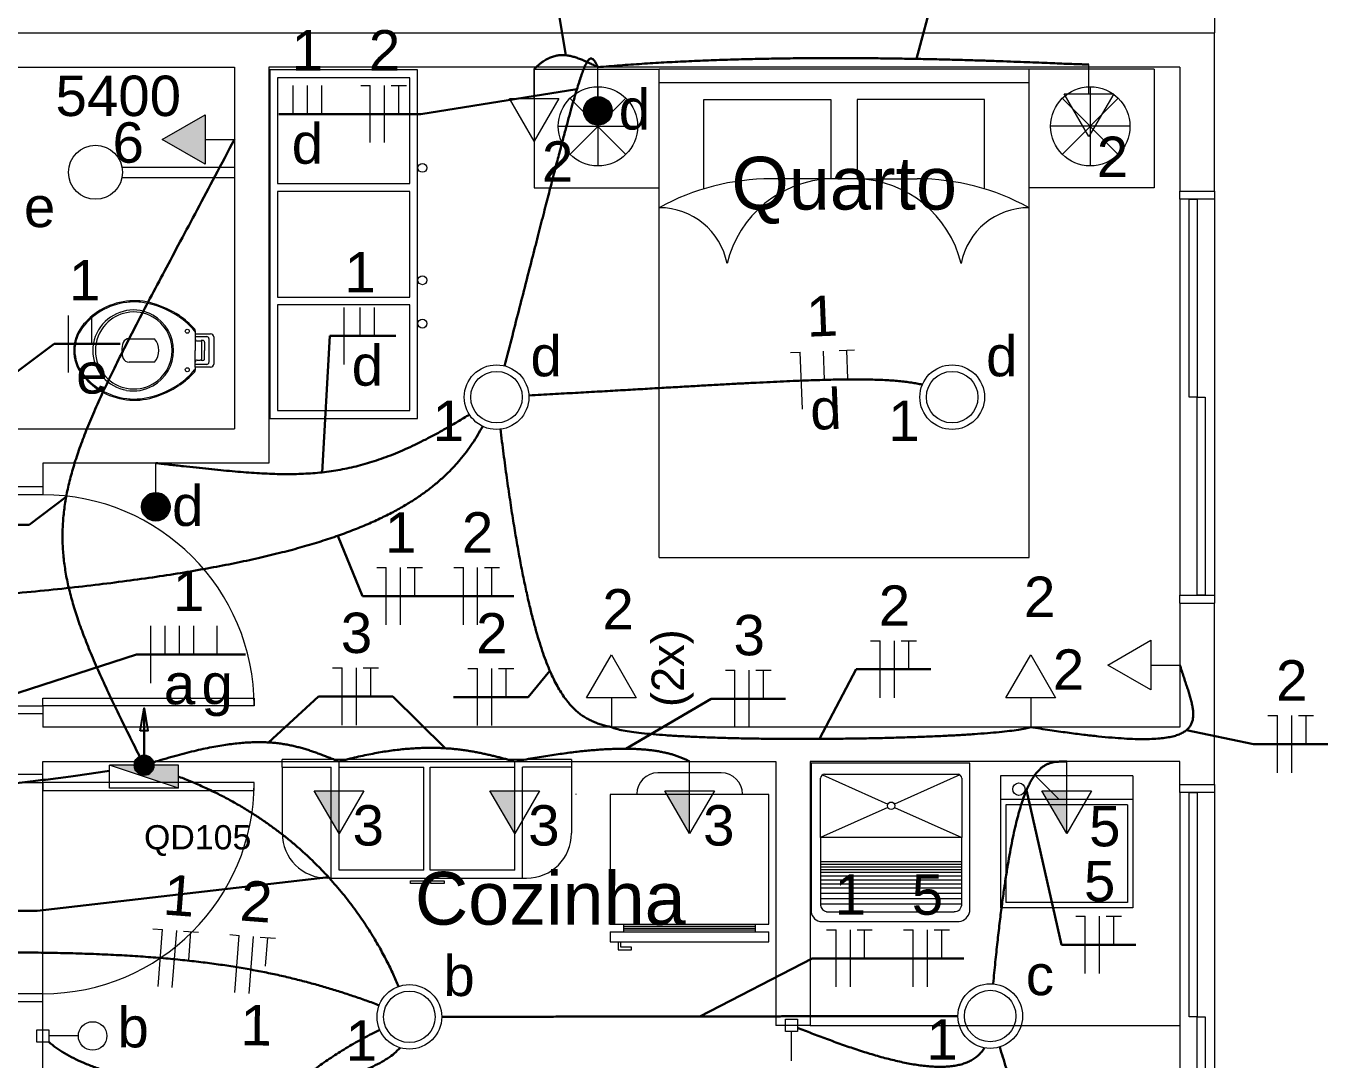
# Model space of a CAD drawing. Header units: inches. Extents: x 82 to 150, y -19 to 82.
# Drawn here: x 107.68 to 113.37, y 13.91 to 18.43 of the extents above; entities that cross this region are included whole.
import ezdxf
from ezdxf.enums import TextEntityAlignment as Align

# ---------------------------------------------------------------- set-up
doc = ezdxf.new("R2010")
doc.units = ezdxf.units.IN
doc.header["$MEASUREMENT"] = 0
doc.linetypes.add('HIDDEN', pattern=[0.375, 0.25, -0.125])
for name, color, linetype, lineweight in [('BASE', 7, 'Continuous', 5), ('EL-Condutos', 8, 'Continuous', 30), ('EL-Fios', 1, 'Continuous', 20), ('EL-Pontos', 5, 'Continuous', 20), ('EL-Textos fios', 7, 'Continuous', 30), ('MOVEIS', 253, 'Continuous', 20), ('P-SIMBOL', 5, 'Continuous', 20), ('TEXTO', 7, 'Continuous', 20)]:
    doc.layers.add(name, color=color, linetype=linetype, lineweight=lineweight)
doc.styles.add('Arial', font='arial.ttf')
doc.dimstyles.get("Standard").update_dxf_attribs({"dimtxt": 0.18, "dimasz": 0.18, "dimexe": 0.18, "dimexo": 0.0625, "dimgap": 0.09, "dimtad": 0, "dimtih": 1, "dimtoh": 1, "dimdec": 4, "dimzin": 0, "dimdsep": 46, "dimtxsty": 'Standard', "dimcen": 0.09, "dimadec": 0, "dimazin": 0, "dimtfac": 1, "dimtdec": 4, "dimtofl": 0, "dimtmove": 0, "dimatfit": 3, "dimfxl": 0, "dimtolj": 1, "dimtzin": 0, "dimarcsym": 0})

msp = doc.modelspace()

# ---------------------------------------------------------------- hatches: boundary and pattern name
at = {"layer": 'P-SIMBOL', "linetype": 'Continuous'}
for points in [[(110.1182, 18.0607), (110.1807, 18.0607), (110.1807, 18.1232), (110.1711, 18.1227), (110.1541, 18.1172), (110.1436, 18.1112), (110.1356, 18.1042), (110.1276, 18.0937), (110.1215, 18.0807), (110.1186, 18.0677), (110.1188, 18.0607)], [(110.2432, 18.0607), (110.1807, 18.0607), (110.1807, 18.1232), (110.1904, 18.1227), (110.2074, 18.1172), (110.2179, 18.1112), (110.2259, 18.1042), (110.2339, 18.0937), (110.24, 18.0807), (110.2429, 18.0677), (110.2427, 18.0607)], [(108.4647, 18.0438), (108.2772, 17.9355), (108.4647, 17.8273)], [(110.1182, 18.0607), (110.1807, 18.0607), (110.1807, 17.9982), (110.1711, 17.9987), (110.1541, 18.0042), (110.1436, 18.0102), (110.1356, 18.0172), (110.1276, 18.0277), (110.1215, 18.0407), (110.1186, 18.0537), (110.1188, 18.0607)], [(110.2432, 18.0607), (110.1807, 18.0607), (110.1807, 17.9982), (110.1904, 17.9987), (110.2074, 18.0042), (110.2179, 18.0102), (110.2259, 18.0172), (110.2339, 18.0277), (110.24, 18.0407), (110.2429, 18.0537), (110.2427, 18.0607)], [(108.187, 16.3302), (108.2495, 16.3302), (108.2495, 16.3927), (108.2398, 16.3922), (108.2229, 16.3867), (108.2124, 16.3807), (108.2044, 16.3737), (108.1964, 16.3632), (108.1902, 16.3502), (108.1874, 16.3372), (108.1875, 16.3302)], [(108.312, 16.3302), (108.2495, 16.3302), (108.2495, 16.3927), (108.2592, 16.3922), (108.2761, 16.3867), (108.2866, 16.3807), (108.2946, 16.3737), (108.3026, 16.3632), (108.3088, 16.3502), (108.3116, 16.3372), (108.3115, 16.3302)], [(108.187, 16.3302), (108.2495, 16.3302), (108.2495, 16.2677), (108.2398, 16.2682), (108.2229, 16.2737), (108.2124, 16.2797), (108.2044, 16.2867), (108.1964, 16.2972), (108.1902, 16.3102), (108.1874, 16.3232), (108.1875, 16.3302)], [(108.312, 16.3302), (108.2495, 16.3302), (108.2495, 16.2677), (108.2592, 16.2682), (108.2761, 16.2737), (108.2866, 16.2797), (108.2946, 16.2867), (108.3026, 16.2972), (108.3088, 16.3102), (108.3116, 16.3232), (108.3115, 16.3302)], [(108.3489, 15.1009), (108.3489, 15.2008), (108.048, 15.2008)], [(109.0502, 15.0892), (109.0502, 14.9017), (108.942, 15.0892)], [(109.8172, 15.0892), (109.8172, 14.9017), (109.709, 15.0892)], [(110.5812, 15.0892), (110.5812, 14.9017), (110.473, 15.0892)], [(112.2282, 15.0892), (112.2282, 14.9017), (112.12, 15.0892)]]:
    msp.add_hatch(color=256, dxfattribs=at).paths.add_polyline_path(points)

# ---------------------------------------------------------------- linework, layer by layer
at = {"layer": 'BASE'}
for p, q in [((112.8732, 31.7691), (112.8732, 18.4017)), ((106.3082, 18.4017), (112.8732, 18.4017)), ((112.8732, 17.7097), (112.8732, 18.4017)), ((106.4582, 18.2517), (108.5927, 18.2517)), ((108.5927, 18.2517), (108.5927, 16.6712)), ((108.7427, 18.2517), (108.7427, 16.5212)), ((112.7232, 18.2517), (108.7427, 18.2517)), ((112.7232, 18.2517), (112.7232, 17.7097)), ((112.7232, 17.7097), (112.8732, 17.7097)), ((107.2772, 16.6712), (108.5927, 16.6712)), ((107.7562, 16.5212), (107.7562, 16.4172)), ((108.7427, 16.5212), (107.7562, 16.5212)), ((107.7562, 16.4172), (107.6062, 16.4172)), ((112.7232, 15.9097), (112.7232, 15.3672)), ((112.7232, 15.9097), (112.8732, 15.9097)), ((112.8732, 15.1162), (112.8732, 15.9097)), ((107.7562, 15.4252), (107.6062, 15.4252)), ((107.7562, 15.4252), (107.7562, 15.3672)), ((112.7232, 15.3672), (107.7562, 15.3672)), ((107.7562, 15.2172), (110.9582, 15.2172)), ((107.7562, 15.1597), (107.7562, 15.2172)), ((110.9582, 15.2172), (110.9582, 14.0637)), ((112.7232, 15.2172), (111.1082, 15.2172)), ((111.1082, 15.2172), (111.1082, 14.0637)), ((112.7232, 15.1162), (112.7232, 15.2172)), ((107.7562, 15.1597), (107.6062, 15.1597)), ((107.7562, 14.2022), (107.7562, 15.1252)), ((112.7232, 15.1162), (112.8732, 15.1162)), ((107.7562, 14.1672), (107.6062, 14.1672)), ((107.7562, 12.9847), (107.7562, 14.1672)), ((111.1082, 14.0637), (110.9582, 14.0637)), ((111.1082, 14.0637), (112.7232, 14.0637))]:
    msp.add_line(p, q, dxfattribs=at)
at = {"layer": 'BASE', "linetype": 'Continuous'}
for p, q in [((112.7232, 17.6752), (112.7232, 15.9442)), ((112.8732, 17.6752), (112.8732, 15.9442)), ((112.7232, 15.0817), (112.7232, 13.1202)), ((112.8732, 15.0817), (112.8732, 13.1202))]:
    msp.add_line(p, q, dxfattribs=at)
for points in [[(112.8732, 17.7097), (112.8732, 17.6752), (112.7232, 17.6752), (112.7232, 17.7097)], [(107.7562, 16.4172), (107.7562, 16.3827), (107.6062, 16.3827), (107.6062, 16.4172)], [(112.7232, 15.9097), (112.7232, 15.9442), (112.8732, 15.9442), (112.8732, 15.9097)], [(107.6062, 15.4252), (107.6062, 15.4597), (107.7562, 15.4597), (107.7562, 15.4252)], [(107.6062, 15.1597), (107.6062, 15.1252), (107.7562, 15.1252), (107.7562, 15.1597)], [(112.8732, 15.1162), (112.8732, 15.0817), (112.7232, 15.0817), (112.7232, 15.1162)], [(107.7562, 14.1672), (107.7562, 14.2022), (107.6062, 14.2022), (107.6062, 14.1672)]]:
    msp.add_lwpolyline(points, dxfattribs=at)
for points in [[(112.7982, 17.6752), (112.7982, 16.8097), (112.7637, 16.8097), (112.7637, 17.6752), (112.7982, 17.6752), (112.7982, 17.6752)], [(112.8332, 16.8097), (112.8332, 15.9442), (112.7982, 15.9442), (112.7982, 16.8097), (112.8332, 16.8097), (112.8332, 16.8097)], [(107.7562, 15.4597), (107.7562, 15.4942), (108.6792, 15.4942), (108.6792, 15.4597), (107.7562, 15.4597), (107.7562, 15.4597)], [(107.7562, 15.1252), (107.7562, 15.0902), (108.6792, 15.0902), (108.6792, 15.1252), (107.7562, 15.1252), (107.7562, 15.1252)], [(112.7982, 15.0817), (112.7982, 14.1012), (112.7637, 14.1012), (112.7637, 15.0817), (112.7982, 15.0817), (112.7982, 15.0817)], [(112.8332, 14.1012), (112.8332, 13.1202), (112.7982, 13.1202), (112.7982, 14.1012), (112.8332, 14.1012), (112.8332, 14.1012)]]:
    msp.add_lwpolyline(points, close=True, dxfattribs=at)
for centre, start, end in [((107.7562, 15.4597), 0, 90), ((107.7562, 15.1252), 270, 0)]:
    msp.add_arc(centre, 0.923, start, end, dxfattribs=at)
at = {"layer": 'EL-Condutos'}
msp.add_line((108.1984, 15.2008), (108.1984, 15.4508), dxfattribs=at)
at = {"layer": 'EL-Condutos', "const_width": 0.0417}
msp.add_lwpolyline([(108.2192, 15.2008, 1), (108.1776, 15.2008, 1)], format="xyb", close=True, dxfattribs=at)
at = {"layer": 'EL-Condutos'}
msp.add_circle((108.1984, 15.2008), 0.0417, dxfattribs=at)
at = {"layer": 'EL-Condutos', "linetype": 'HIDDEN', "ltscale": 10}
for points in [[(104.1533, 15.5637), (104.422, 16.072), (104.6907, 16.5524), (104.9588, 17.0059), (105.2258, 17.4336), (105.4911, 17.8363), (105.7541, 18.215), (106.0144, 18.5707), (106.2712, 18.9043), (106.5241, 19.2169), (106.7725, 19.5093), (107.0158, 19.7825), (107.2535, 20.0375), (107.4849, 20.2752), (107.7096, 20.4966), (107.927, 20.7027), (108.1364, 20.8944), (108.3374, 21.0727), (108.5293, 21.2386), (108.7117, 21.3929), (108.8838, 21.5367), (109.0453, 21.671), (109.1954, 21.7966), (109.3337, 21.9146), (109.4595, 22.0259), (109.5724, 22.1314), (109.6717, 22.2322), (109.7569, 22.3291), (109.8273, 22.4233), (109.8826, 22.5155), (109.922, 22.6068)], [(99.2255, 16.0255), (99.5416, 15.9021), (99.864, 15.7883), (100.192, 15.6838), (100.5245, 15.5882), (100.8609, 15.5012), (101.2002, 15.4226), (101.5417, 15.3519), (101.8844, 15.2888), (102.2275, 15.233), (102.5703, 15.1843), (102.9118, 15.1422), (103.2513, 15.1064), (103.5878, 15.0767), (103.9205, 15.0526), (104.2487, 15.0339), (104.5714, 15.0203), (104.8878, 15.0113), (105.1971, 15.0068), (105.4984, 15.0063), (105.791, 15.0095), (106.0738, 15.0162), (106.3462, 15.0259), (106.6073, 15.0385), (106.8562, 15.0534), (107.0921, 15.0704), (107.3142, 15.0893), (107.5215, 15.1096), (107.7134, 15.131), (107.8888, 15.1532), (108.0471, 15.176)]]:
    msp.add_spline(points, degree=3, dxfattribs=at)
at = {"layer": 'EL-Condutos', "linetype": 'Continuous'}
for points in [[(109.7729, 16.9455), (109.8069, 17.078), (109.8387, 17.202), (109.8684, 17.3177), (109.896, 17.4254), (109.9216, 17.5253), (109.9453, 17.6177), (109.9672, 17.7029), (109.9874, 17.781), (110.006, 17.8524), (110.023, 17.9174), (110.0387, 17.9761), (110.0529, 18.0288), (110.0659, 18.0759), (110.0778, 18.1174), (110.0885, 18.1538), (110.0983, 18.1853), (110.1071, 18.2121), (110.1152, 18.2344), (110.1225, 18.2526), (110.1291, 18.2669), (110.1353, 18.2775), (110.141, 18.2848), (110.1463, 18.2889), (110.1513, 18.2902), (110.1562, 18.2888), (110.1609, 18.2851), (110.1656, 18.2792), (110.1705, 18.2716), (110.1755, 18.2623), (110.1807, 18.2517)], [(109.9022, 18.2432), (109.9121, 18.2529), (109.9219, 18.2616), (109.9315, 18.2694), (109.9411, 18.2763), (109.9505, 18.2824), (109.9598, 18.2877), (109.9691, 18.2922), (109.9783, 18.2959), (109.9874, 18.2989), (109.9964, 18.3012), (110.0054, 18.3029), (110.0144, 18.3039), (110.0233, 18.3044), (110.0323, 18.3043), (110.0412, 18.3036), (110.0501, 18.3025), (110.059, 18.3008), (110.068, 18.2988), (110.077, 18.2963), (110.086, 18.2935), (110.0951, 18.2903), (110.1042, 18.2869), (110.1134, 18.2831), (110.1227, 18.2791), (110.1321, 18.2749), (110.1416, 18.2705), (110.1512, 18.2659), (110.1609, 18.2613), (110.1707, 18.2565), (110.1807, 18.2517)], [(110.1807, 18.2517), (110.2763, 18.2595), (110.3726, 18.2663), (110.4693, 18.2722), (110.5662, 18.2772), (110.663, 18.2813), (110.7595, 18.2847), (110.8554, 18.2873), (110.9505, 18.2892), (111.0446, 18.2905), (111.1372, 18.2912), (111.2284, 18.2914), (111.3177, 18.2911), (111.4049, 18.2904), (111.4897, 18.2893), (111.572, 18.2879), (111.6515, 18.2863), (111.7279, 18.2844), (111.8009, 18.2823), (111.8703, 18.2802), (111.936, 18.2779), (111.9975, 18.2757), (112.0547, 18.2735), (112.1073, 18.2714), (112.155, 18.2695), (112.1976, 18.2677), (112.235, 18.2662), (112.2667, 18.265), (112.2925, 18.2642), (112.3123, 18.2637), (112.3257, 18.2638)], [(108.1984, 15.2008), (108.1437, 15.3096), (108.0935, 15.4113), (108.0478, 15.5066), (108.0066, 15.5959), (107.9699, 15.6801), (107.9379, 15.7597), (107.9104, 15.8353), (107.8875, 15.9075), (107.8692, 15.9771), (107.8556, 16.0447), (107.8467, 16.1108), (107.8424, 16.1761), (107.8429, 16.2412), (107.8481, 16.3068), (107.8581, 16.3735), (107.8728, 16.4419), (107.8923, 16.5127), (107.9167, 16.5865), (107.9459, 16.6639), (107.98, 16.7456), (108.0189, 16.8322), (108.0628, 16.9243), (108.1115, 17.0225), (108.1653, 17.1275), (108.224, 17.24), (108.2876, 17.3604), (108.3563, 17.4896), (108.4301, 17.6281), (108.5088, 17.7765), (108.5927, 17.9355)], [(109.881, 16.8172), (109.9835, 16.8228), (110.0821, 16.8283), (110.1769, 16.8336), (110.2679, 16.8388), (110.3553, 16.8439), (110.4392, 16.8487), (110.5196, 16.8533), (110.5965, 16.8577), (110.6702, 16.8619), (110.7406, 16.8658), (110.8079, 16.8694), (110.8721, 16.8727), (110.9334, 16.8757), (110.9917, 16.8784), (111.0472, 16.8808), (111.1, 16.8828), (111.1501, 16.8844), (111.1976, 16.8857), (111.2427, 16.8865), (111.2853, 16.8869), (111.3257, 16.8869), (111.3637, 16.8864), (111.3997, 16.8855), (111.4335, 16.8841), (111.4653, 16.8821), (111.4953, 16.8797), (111.5234, 16.8767), (111.5497, 16.8732), (111.5744, 16.8691), (111.5975, 16.8644)], [(109.6197, 16.7336), (109.5688, 16.7027), (109.5197, 16.6741), (109.4722, 16.6477), (109.4263, 16.6236), (109.3817, 16.6015), (109.3383, 16.5815), (109.296, 16.5634), (109.2545, 16.5473), (109.2138, 16.5329), (109.1736, 16.5203), (109.1339, 16.5093), (109.0944, 16.5), (109.055, 16.4922), (109.0156, 16.4858), (108.9759, 16.4808), (108.9359, 16.4771), (108.8954, 16.4746), (108.8541, 16.4733), (108.8121, 16.4731), (108.769, 16.4738), (108.7248, 16.4756), (108.6793, 16.4781), (108.6323, 16.4815), (108.5837, 16.4856), (108.5334, 16.4904), (108.4811, 16.4957), (108.4267, 16.5015), (108.3701, 16.5077), (108.311, 16.5143), (108.2495, 16.5212)], [(107.1739, 15.9159), (107.3536, 15.9286), (107.5242, 15.9423), (107.686, 15.9569), (107.8394, 15.9724), (107.9845, 15.9888), (108.1216, 16.0061), (108.251, 16.0243), (108.3729, 16.0433), (108.4875, 16.0633), (108.5952, 16.0841), (108.6962, 16.1059), (108.7907, 16.1285), (108.879, 16.1519), (108.9613, 16.1763), (109.038, 16.2015), (109.1092, 16.2276), (109.1752, 16.2545), (109.2362, 16.2824), (109.2927, 16.311), (109.3446, 16.3406), (109.3925, 16.3709), (109.4364, 16.4022), (109.4766, 16.4342), (109.5135, 16.4672), (109.5472, 16.5009), (109.578, 16.5355), (109.6062, 16.571), (109.632, 16.6072), (109.6557, 16.6443), (109.6775, 16.6823)], [(109.7545, 16.6712), (109.7686, 16.5611), (109.7826, 16.4575), (109.7967, 16.3603), (109.8108, 16.2691), (109.825, 16.1839), (109.8392, 16.1043), (109.8534, 16.0303), (109.8678, 15.9615), (109.8823, 15.8978), (109.8969, 15.8389), (109.9116, 15.7847), (109.9265, 15.735), (109.9415, 15.6895), (109.9568, 15.6481), (109.9722, 15.6105), (109.9879, 15.5766), (110.0038, 15.546), (110.02, 15.5187), (110.0364, 15.4944), (110.0531, 15.4729), (110.0701, 15.454), (110.0875, 15.4375), (110.1052, 15.4232), (110.1232, 15.4109), (110.1416, 15.4004), (110.1604, 15.3914), (110.1796, 15.3838), (110.1992, 15.3774), (110.2192, 15.3719), (110.2397, 15.3672)], [(112.0713, 15.3672), (112.1547, 15.3543), (112.2317, 15.3433), (112.3025, 15.3342), (112.3672, 15.3269), (112.4262, 15.3213), (112.4796, 15.3175), (112.5278, 15.3153), (112.5709, 15.3148), (112.6092, 15.3159), (112.6429, 15.3185), (112.6723, 15.3227), (112.6976, 15.3284), (112.7191, 15.3355), (112.7369, 15.344), (112.7513, 15.3539), (112.7626, 15.3651), (112.7709, 15.3776), (112.7766, 15.3913), (112.7799, 15.4063), (112.7809, 15.4224), (112.7801, 15.4396), (112.7774, 15.4579), (112.7734, 15.4772), (112.768, 15.4976), (112.7617, 15.5189), (112.7546, 15.5411), (112.7469, 15.5642), (112.739, 15.5882), (112.731, 15.6129), (112.7232, 15.6385)], [(110.2397, 15.3672), (110.261, 15.3598), (110.2903, 15.3531), (110.3272, 15.3469), (110.3711, 15.3413), (110.4214, 15.3363), (110.4774, 15.3319), (110.5388, 15.328), (110.6048, 15.3247), (110.6748, 15.3219), (110.7484, 15.3197), (110.8249, 15.3179), (110.9038, 15.3167), (110.9845, 15.3159), (111.0664, 15.3156), (111.1489, 15.3158), (111.2315, 15.3165), (111.3135, 15.3176), (111.3945, 15.3191), (111.4738, 15.321), (111.5508, 15.3234), (111.6251, 15.3262), (111.6959, 15.3293), (111.7628, 15.3328), (111.8251, 15.3367), (111.8823, 15.341), (111.9338, 15.3456), (111.979, 15.3505), (112.0174, 15.3558), (112.0483, 15.3613), (112.0713, 15.3672)], [(108.1984, 15.2008), (108.2488, 15.2166), (108.2967, 15.2309), (108.3423, 15.2438), (108.3856, 15.2551), (108.4268, 15.2651), (108.4659, 15.2738), (108.5031, 15.2812), (108.5384, 15.2873), (108.572, 15.2923), (108.604, 15.2961), (108.6344, 15.2989), (108.6633, 15.3006), (108.6909, 15.3014), (108.7172, 15.3013), (108.7424, 15.3003), (108.7666, 15.2985), (108.7898, 15.2959), (108.8121, 15.2926), (108.8337, 15.2887), (108.8546, 15.2842), (108.875, 15.2791), (108.895, 15.2735), (108.9146, 15.2675), (108.9339, 15.261), (108.9531, 15.2543), (108.9722, 15.2472), (108.9914, 15.24), (109.0107, 15.2325), (109.0303, 15.2249), (109.0502, 15.2172)], [(109.0502, 15.2172), (109.089, 15.2273), (109.1264, 15.2363), (109.1626, 15.2443), (109.1976, 15.2513), (109.2314, 15.2574), (109.2641, 15.2626), (109.2957, 15.2669), (109.3262, 15.2704), (109.3557, 15.2731), (109.3843, 15.275), (109.4119, 15.2763), (109.4387, 15.2768), (109.4646, 15.2768), (109.4897, 15.2761), (109.514, 15.275), (109.5377, 15.2732), (109.5607, 15.2711), (109.583, 15.2684), (109.6047, 15.2654), (109.626, 15.262), (109.6467, 15.2584), (109.6669, 15.2544), (109.6867, 15.2502), (109.7061, 15.2458), (109.7253, 15.2412), (109.7441, 15.2365), (109.7626, 15.2317), (109.781, 15.2269), (109.7991, 15.222), (109.8172, 15.2172)], [(109.8172, 15.2172), (109.8576, 15.2246), (109.8967, 15.2315), (109.9346, 15.2378), (109.9713, 15.2436), (110.0069, 15.2489), (110.0413, 15.2536), (110.0746, 15.2578), (110.1068, 15.2615), (110.1379, 15.2646), (110.1679, 15.2672), (110.197, 15.2694), (110.225, 15.271), (110.252, 15.2721), (110.2781, 15.2727), (110.3032, 15.2728), (110.3274, 15.2724), (110.3506, 15.2715), (110.3731, 15.2701), (110.3946, 15.2683), (110.4153, 15.2659), (110.4352, 15.2631), (110.4543, 15.2599), (110.4726, 15.2561), (110.4902, 15.2519), (110.5071, 15.2473), (110.5232, 15.2421), (110.5387, 15.2366), (110.5535, 15.2306), (110.5677, 15.2241), (110.5812, 15.2172)], [(111.9071, 14.2464), (111.9164, 14.3403), (111.9258, 14.4279), (111.9352, 14.5095), (111.9447, 14.5852), (111.9542, 14.6554), (111.9638, 14.7201), (111.9736, 14.7797), (111.9834, 14.8343), (111.9933, 14.8842), (112.0032, 14.9296), (112.0133, 14.9706), (112.0235, 15.0075), (112.0338, 15.0406), (112.0442, 15.0699), (112.0547, 15.0959), (112.0653, 15.1185), (112.0761, 15.1382), (112.0869, 15.1551), (112.0979, 15.1694), (112.109, 15.1813), (112.1203, 15.191), (112.1317, 15.1988), (112.1432, 15.2049), (112.1549, 15.2094), (112.1667, 15.2127), (112.1787, 15.2149), (112.1908, 15.2162), (112.2031, 15.2169), (112.2156, 15.2172), (112.2282, 15.2172)], [(108.3498, 15.1506), (108.4071, 15.1278), (108.4623, 15.1037), (108.5155, 15.0783), (108.5667, 15.0518), (108.616, 15.0241), (108.6633, 14.9955), (108.7087, 14.9659), (108.7523, 14.9355), (108.794, 14.9044), (108.834, 14.8726), (108.8722, 14.8403), (108.9086, 14.8074), (108.9434, 14.7742), (108.9765, 14.7407), (109.0081, 14.707), (109.038, 14.6731), (109.0664, 14.6392), (109.0933, 14.6053), (109.1186, 14.5715), (109.1426, 14.538), (109.1651, 14.5048), (109.1863, 14.4719), (109.2061, 14.4396), (109.2246, 14.4078), (109.2418, 14.3766), (109.2578, 14.3462), (109.2726, 14.3166), (109.2862, 14.2879), (109.2987, 14.2602), (109.31, 14.2336)], [(106.2051, 14.332), (106.3909, 14.3426), (106.5679, 14.3519), (106.7366, 14.36), (106.8972, 14.3668), (107.05, 14.3723), (107.1953, 14.3766), (107.3335, 14.3797), (107.4648, 14.3816), (107.5895, 14.3823), (107.7079, 14.3819), (107.8204, 14.3802), (107.9272, 14.3775), (108.0286, 14.3736), (108.125, 14.3686), (108.2166, 14.3626), (108.3037, 14.3554), (108.3867, 14.3472), (108.4659, 14.338), (108.5415, 14.3277), (108.6139, 14.3164), (108.6833, 14.3041), (108.7501, 14.2909), (108.8145, 14.2767), (108.8769, 14.2615), (108.9376, 14.2454), (108.9968, 14.2284), (109.0549, 14.2105), (109.1122, 14.1917), (109.169, 14.1721), (109.2256, 14.1516)], [(109.4996, 14.1012), (109.6046, 14.1013), (109.7034, 14.1014), (109.7965, 14.1016), (109.8842, 14.1017), (109.9671, 14.1018), (110.0456, 14.1019), (110.1201, 14.102), (110.191, 14.1021), (110.2589, 14.1022), (110.3241, 14.1023), (110.3871, 14.1024), (110.4483, 14.1025), (110.5082, 14.1026), (110.5672, 14.1027), (110.6258, 14.1027), (110.6843, 14.1028), (110.7433, 14.1029), (110.8032, 14.103), (110.8644, 14.1031), (110.9274, 14.1032), (110.9926, 14.1033), (111.0605, 14.1033), (111.1314, 14.1034), (111.2059, 14.1036), (111.2844, 14.1037), (111.3673, 14.1038), (111.455, 14.1039), (111.5481, 14.104), (111.6469, 14.1042), (111.7519, 14.1043)], [(111.8686, 13.9655), (111.857, 13.9488), (111.8436, 13.9342), (111.8283, 13.9216), (111.8113, 13.9109), (111.7927, 13.9021), (111.7726, 13.8949), (111.751, 13.8895), (111.728, 13.8857), (111.7038, 13.8834), (111.6783, 13.8826), (111.6518, 13.8831), (111.6242, 13.885), (111.5957, 13.888), (111.5663, 13.8922), (111.5362, 13.8975), (111.5054, 13.9038), (111.4741, 13.911), (111.4422, 13.919), (111.4099, 13.9278), (111.3773, 13.9373), (111.3444, 13.9474), (111.3114, 13.9581), (111.2783, 13.9692), (111.2452, 13.9807), (111.2123, 13.9925), (111.1795, 14.0045), (111.147, 14.0167), (111.1149, 14.0289), (111.0832, 14.0412), (111.052, 14.0534)], [(109.3167, 13.9655), (109.2918, 13.9416), (109.262, 13.9195), (109.2276, 13.8991), (109.1888, 13.8803), (109.1462, 13.8633), (109.1, 13.848), (109.0504, 13.8344), (108.998, 13.8225), (108.943, 13.8123), (108.8857, 13.8038), (108.8264, 13.797), (108.7656, 13.7919), (108.7035, 13.7885), (108.6406, 13.7868), (108.577, 13.7868), (108.5132, 13.7886), (108.4495, 13.792), (108.3862, 13.7971), (108.3237, 13.804), (108.2622, 13.8125), (108.2022, 13.8227), (108.144, 13.8347), (108.0879, 13.8483), (108.0342, 13.8637), (107.9833, 13.8807), (107.9355, 13.8995), (107.8912, 13.9199), (107.8506, 13.9421), (107.8142, 13.966), (107.7822, 13.9915)], [(109.2291, 14.0448), (109.1567, 14.0077), (109.0881, 13.9686), (109.023, 13.9277), (108.9613, 13.8853), (108.903, 13.8414), (108.8477, 13.7965), (108.7954, 13.7507), (108.746, 13.7043), (108.6992, 13.6575), (108.655, 13.6105), (108.6132, 13.5635), (108.5736, 13.5168), (108.5362, 13.4707), (108.5007, 13.4253), (108.4671, 13.3809), (108.4351, 13.3377), (108.4046, 13.296), (108.3756, 13.256), (108.3477, 13.2178), (108.321, 13.1819), (108.2952, 13.1483), (108.2702, 13.1173), (108.2459, 13.0892), (108.2221, 13.0642), (108.1987, 13.0424), (108.1755, 13.0243), (108.1523, 13.0099), (108.1291, 12.9995), (108.1057, 12.9934), (108.082, 12.9917)], [(111.9357, 13.9699), (111.9634, 13.8783), (111.9887, 13.7928), (112.0118, 13.7132), (112.0326, 13.6392), (112.0513, 13.5706), (112.0677, 13.5073), (112.0821, 13.4489), (112.0943, 13.3954), (112.1045, 13.3464), (112.1127, 13.3017), (112.1189, 13.2612), (112.1231, 13.2245), (112.1255, 13.1916), (112.126, 13.1621), (112.1246, 13.1359), (112.1214, 13.1127), (112.1165, 13.0923), (112.1098, 13.0745), (112.1015, 13.0592), (112.0915, 13.0459), (112.0799, 13.0346), (112.0668, 13.0251), (112.0521, 13.017), (112.0358, 13.0103), (112.0182, 13.0046), (111.9991, 12.9998), (111.9786, 12.9956), (111.9567, 12.9918), (111.9336, 12.9883), (111.9091, 12.9847)]]:
    msp.add_spline(points, degree=3, dxfattribs=at)
at = {"layer": 'EL-Fios', "color": 5}
for p, q in [((108.8494, 18.0469), (108.8494, 18.1719)), ((108.9119, 18.0469), (108.9119, 18.1719)), ((108.9744, 18.0469), (108.9744, 18.1719)), ((109.1445, 18.1719), (109.1862, 18.1719)), ((109.1862, 17.9219), (109.1862, 18.1719)), ((109.2487, 17.9219), (109.2487, 18.1719)), ((109.2778, 18.1719), (109.3445, 18.1719)), ((109.3112, 18.0469), (109.3112, 18.1719)), ((109.0719, 16.9518), (109.0719, 17.2018)), ((109.1425, 17.0768), (109.1425, 17.2018)), ((109.205, 17.0768), (109.205, 17.2018)), ((107.8682, 16.917), (107.8682, 17.167)), ((107.97, 17.042), (107.97, 17.167)), ((111.0223, 17.0049), (111.0639, 17.0066)), ((111.0742, 16.7568), (111.0639, 17.0066)), ((111.1708, 16.8859), (111.1657, 17.0108)), ((111.2342, 17.0136), (111.3008, 17.0163)), ((111.2726, 16.89), (111.2675, 17.0149)), ((109.2145, 16.065), (109.2561, 16.065)), ((109.2561, 15.815), (109.2561, 16.065)), ((109.3186, 15.815), (109.3186, 16.065)), ((109.3478, 16.065), (109.4145, 16.065)), ((109.3811, 15.94), (109.3811, 16.065)), ((109.5513, 16.065), (109.5929, 16.065)), ((109.5929, 15.815), (109.5929, 16.065)), ((109.6554, 15.815), (109.6554, 16.065)), ((109.6846, 16.065), (109.7513, 16.065)), ((109.7179, 15.94), (109.7179, 16.065)), ((108.2282, 15.5595), (108.2282, 15.8095)), ((108.2907, 15.6845), (108.2907, 15.8095)), ((108.3532, 15.6845), (108.3532, 15.8095)), ((108.4157, 15.6845), (108.4157, 15.8095)), ((108.5176, 15.6845), (108.5176, 15.8095)), ((111.3718, 15.745), (111.4134, 15.745)), ((111.4134, 15.495), (111.4134, 15.745)), ((111.4759, 15.495), (111.4759, 15.745)), ((111.5051, 15.745), (111.5718, 15.745)), ((111.5384, 15.62), (111.5384, 15.745)), ((109.022, 15.6258), (109.0636, 15.6258)), ((109.022, 15.6258), (109.0636, 15.6258)), ((109.0636, 15.3758), (109.0636, 15.6258)), ((109.0636, 15.3758), (109.0636, 15.6258)), ((109.1261, 15.3758), (109.1261, 15.6258)), ((109.1261, 15.3758), (109.1261, 15.6258)), ((109.1553, 15.6258), (109.222, 15.6258)), ((109.1553, 15.6258), (109.222, 15.6258)), ((109.1886, 15.5008), (109.1886, 15.6258)), ((109.1886, 15.5008), (109.1886, 15.6258)), ((109.613, 15.6239), (109.6547, 15.6239)), ((109.6547, 15.3739), (109.6547, 15.6239)), ((109.7172, 15.3739), (109.7172, 15.6239)), ((109.7464, 15.6239), (109.813, 15.6239)), ((109.7797, 15.4989), (109.7797, 15.6239)), ((110.7375, 15.6158), (110.7792, 15.6158)), ((110.7792, 15.3658), (110.7792, 15.6158)), ((110.8417, 15.3658), (110.8417, 15.6158)), ((110.8709, 15.6158), (110.9375, 15.6158)), ((110.9042, 15.4908), (110.9042, 15.6158)), ((113.107, 15.4179), (113.1487, 15.4179)), ((113.1487, 15.1679), (113.1487, 15.4179)), ((113.2112, 15.1679), (113.2112, 15.4179)), ((113.2404, 15.4179), (113.307, 15.4179)), ((113.2737, 15.2929), (113.2737, 15.4179)), ((112.2678, 14.5406), (112.3095, 14.5406)), ((112.3095, 14.2906), (112.3095, 14.5406)), ((112.372, 14.2906), (112.372, 14.5406)), ((112.4011, 14.5406), (112.4678, 14.5406)), ((112.4345, 14.4156), (112.4345, 14.5406)), ((108.2371, 14.4864), (108.2786, 14.4832)), ((108.2593, 14.2339), (108.2786, 14.4832)), ((108.3216, 14.2291), (108.3409, 14.4783)), ((108.37, 14.4761), (108.4365, 14.4709)), ((108.3936, 14.3489), (108.4033, 14.4735)), ((108.5729, 14.4603), (108.6144, 14.4571)), ((108.5951, 14.2078), (108.6144, 14.4571)), ((108.6574, 14.203), (108.6767, 14.4523)), ((108.7058, 14.45), (108.7723, 14.4448)), ((108.7294, 14.3228), (108.739, 14.4474)), ((111.1791, 14.4817), (111.2208, 14.4817)), ((111.2208, 14.2317), (111.2208, 14.4817)), ((111.2833, 14.2317), (111.2833, 14.4817)), ((111.3125, 14.4817), (111.3791, 14.4817)), ((111.3458, 14.3567), (111.3458, 14.4817)), ((111.5159, 14.4817), (111.5576, 14.4817)), ((111.5576, 14.2317), (111.5576, 14.4817)), ((111.6201, 14.2317), (111.6201, 14.4817)), ((111.6493, 14.4817), (111.7159, 14.4817)), ((111.6826, 14.3567), (111.6826, 14.4817))]:
    msp.add_line(p, q, dxfattribs=at)
at = {"layer": 'EL-Pontos', "linetype": 'Continuous'}
msp.add_circle((108.1984, 15.2008), 0.025, dxfattribs=at)
at = {"layer": 'EL-Textos fios'}
for p, q in [((110.0412, 18.3036), (109.9891, 18.6145)), ((111.572, 18.2879), (111.6478, 18.5718)), ((110.0889, 18.155), (109.407, 18.0469)), ((109.407, 18.0469), (108.7869, 18.0469)), ((108.9766, 16.4809), (109.0094, 17.0768)), ((109.0094, 17.0768), (109.298, 17.0768)), ((107.5434, 16.8456), (107.8057, 17.042)), ((107.8057, 17.042), (108.0943, 17.042)), ((107.8581, 16.3735), (107.6959, 16.2514)), ((107.6959, 16.2514), (107.3709, 16.2514)), ((109.0449, 16.2039), (109.152, 15.94)), ((109.152, 15.94), (109.8138, 15.94)), ((107.5298, 15.4795), (108.1657, 15.6845)), ((108.1657, 15.6845), (108.6418, 15.6845)), ((109.9712, 15.613), (109.8755, 15.4989)), ((111.1489, 15.3158), (111.3093, 15.62)), ((111.3093, 15.62), (111.6343, 15.62)), ((108.7424, 15.3003), (108.9595, 15.5008)), ((108.9595, 15.5008), (109.2845, 15.5008)), ((109.2845, 15.5008), (108.9595, 15.5008)), ((109.5141, 15.275), (109.2845, 15.5008)), ((109.8755, 15.4989), (109.5505, 15.4989)), ((110.3032, 15.2728), (110.675, 15.4908)), ((110.675, 15.4908), (111, 15.4908)), ((112.7513, 15.3539), (113.0445, 15.2929)), ((113.0445, 15.2929), (113.3695, 15.2929)), ((112.0529, 15.0916), (112.2053, 14.4156)), ((109.0035, 14.712), (107.7309, 14.5646)), ((107.7309, 14.5646), (106.3955, 14.5646)), ((112.2053, 14.4156), (112.5303, 14.4156)), ((110.6258, 14.1027), (111.1166, 14.3567)), ((111.1166, 14.3567), (111.7784, 14.3567))]:
    msp.add_line(p, q, dxfattribs=at)
at = {"layer": 'MOVEIS'}
for p, q in [((109.9022, 18.2432), (109.9022, 17.7237)), ((109.9022, 18.2432), (110.4482, 18.2432)), ((112.6097, 18.2432), (110.4482, 18.2432)), ((110.4482, 16.1087), (110.4482, 18.2432)), ((112.0637, 16.1087), (112.0637, 18.2432)), ((112.6097, 18.2432), (112.4307, 18.2432)), ((112.6097, 18.2432), (112.6097, 17.7237)), ((110.1807, 18.1662), (110.1807, 17.8202)), ((110.4482, 18.1852), (112.0637, 18.1852)), ((112.3312, 18.1662), (112.3312, 17.8202)), ((110.0587, 18.1157), (110.3032, 17.8707)), ((110.3032, 18.1157), (110.0587, 17.8707)), ((110.6432, 18.1097), (111.1982, 18.1097)), ((110.6432, 17.7197), (110.6432, 18.1097)), ((111.1982, 18.1097), (111.1982, 17.7632)), ((111.8687, 18.1097), (111.3137, 18.1097)), ((111.3137, 18.1097), (111.3137, 17.7632)), ((111.8687, 17.7197), (111.8687, 18.1097)), ((112.2087, 18.1157), (112.4537, 17.8707)), ((112.4537, 18.1157), (112.2087, 17.8707)), ((110.0077, 17.9932), (110.3542, 17.9932)), ((112.5042, 17.9932), (112.1582, 17.9932)), ((108.1022, 17.8152), (108.5927, 17.8152)), ((108.5927, 17.7687), (108.1022, 17.7687)), ((111.3137, 17.7632), (110.9377, 17.7632)), ((111.3137, 17.7632), (111.5747, 17.7632)), ((109.9022, 17.7237), (110.4482, 17.7237)), ((112.6097, 17.7237), (112.0637, 17.7237)), ((108.1332, 17.0647), (108.2442, 17.0647)), ((108.4217, 17.0997), (108.4217, 17.0932)), ((108.4217, 17.0932), (108.4217, 17.0857)), ((108.4217, 17.0857), (108.4217, 17.0137)), ((108.4217, 17.0857), (108.4887, 17.0857)), ((108.4217, 17.0742), (108.4722, 17.0742)), ((108.4812, 17.0652), (108.4812, 17.0137)), ((108.5027, 17.0727), (108.5027, 17.0137)), ((108.4217, 16.9412), (108.4217, 17.0137)), ((108.4307, 17.0552), (108.4437, 17.0552)), ((108.4487, 17.0547), (108.4487, 17.0137)), ((108.4487, 17.0137), (108.4487, 16.9727)), ((108.4622, 17.0497), (108.4622, 17.0137)), ((108.4622, 16.9772), (108.4622, 17.0137)), ((108.4812, 17.0137), (108.4812, 16.9617)), ((108.5027, 17.0137), (108.5027, 16.9542)), ((108.2442, 16.9622), (108.1332, 16.9622)), ((108.4722, 16.9527), (108.4217, 16.9527)), ((108.4307, 16.9717), (108.4437, 16.9717)), ((108.4217, 16.9412), (108.4217, 16.9337)), ((108.4887, 16.9412), (108.4217, 16.9412)), ((108.4217, 16.9337), (108.4217, 16.9277)), ((110.4482, 16.1087), (112.0637, 16.1087)), ((110.0652, 15.2262), (108.8022, 15.2262)), ((108.8022, 15.1917), (108.8022, 15.2262)), ((108.8022, 15.1917), (109.0157, 15.1917)), ((108.8022, 15.1917), (108.8022, 14.9032)), ((109.0157, 14.7072), (109.0157, 15.1917)), ((109.0502, 14.7417), (109.0502, 15.1917)), ((109.0502, 15.1917), (109.4197, 15.1917)), ((109.4197, 14.7417), (109.4197, 15.1917)), ((109.4477, 14.7417), (109.4477, 15.1917)), ((109.4477, 15.1917), (109.8172, 15.1917)), ((109.8172, 14.7417), (109.8172, 15.1917)), ((110.0652, 15.1917), (109.8517, 15.1917)), ((109.8517, 14.7072), (109.8517, 15.1917)), ((110.0652, 15.2262), (110.0652, 15.1917)), ((110.0652, 15.1917), (110.0652, 14.9032)), ((111.8047, 15.2097), (111.1127, 15.2097)), ((111.1127, 15.2097), (111.1127, 14.5597)), ((111.8047, 14.5607), (111.8047, 15.2097)), ((110.7197, 15.1677), (110.4427, 15.1677)), ((111.1617, 15.1582), (111.4467, 15.0302)), ((111.7622, 15.1587), (111.4762, 15.0302)), ((112.5167, 15.1547), (111.9397, 15.1547)), ((111.9397, 15.1547), (111.9397, 14.5782)), ((112.0922, 15.1547), (112.1957, 15.0512)), ((112.5167, 15.1547), (112.5167, 14.5782)), ((110.0842, 15.0752), (110.0842, 15.0722)), ((110.9272, 15.0722), (110.2347, 15.0722)), ((110.2347, 15.0722), (110.2347, 14.5067)), ((110.8117, 15.0722), (110.8117, 15.0752)), ((110.9272, 14.5067), (110.9272, 15.0722)), ((111.4467, 15.0167), (111.1532, 14.8852)), ((111.4762, 15.0167), (111.7702, 14.8852)), ((111.9627, 15.0282), (111.9627, 14.6012)), ((112.4937, 15.0282), (112.4937, 14.6012)), ((109.4197, 14.7417), (109.0502, 14.7417)), ((109.8172, 14.7417), (109.4477, 14.7417)), ((111.1532, 14.7797), (111.7702, 14.7797)), ((111.1532, 14.7682), (111.7702, 14.7682)), ((111.1532, 14.7567), (111.7702, 14.7567)), ((111.1532, 14.7452), (111.7702, 14.7452)), ((111.1532, 14.7337), (111.7702, 14.7337)), ((109.0157, 14.7072), (108.9982, 14.7072)), ((109.0157, 14.7072), (109.8517, 14.7072)), ((109.8517, 14.7072), (109.8692, 14.7072)), ((111.1532, 14.7167), (111.7702, 14.7167)), ((111.1532, 14.6992), (111.7702, 14.6992)), ((111.1532, 14.6817), (111.7702, 14.6817)), ((111.1532, 14.6647), (111.7702, 14.6647)), ((111.1532, 14.6417), (111.7702, 14.6417)), ((111.1532, 14.6182), (111.7702, 14.6182)), ((111.1532, 14.5952), (111.7702, 14.5952)), ((112.5167, 14.5782), (111.9397, 14.5782)), ((112.4937, 14.6012), (111.9627, 14.6012)), ((110.2347, 14.5067), (110.9272, 14.5067)), ((110.2927, 14.5067), (110.2927, 14.4722)), ((110.8697, 14.4722), (110.8697, 14.5067)), ((111.1587, 14.5172), (111.7577, 14.5172)), ((110.2347, 14.4722), (110.2347, 14.4282)), ((110.2347, 14.4722), (110.9272, 14.4722)), ((110.2927, 14.4977), (110.8697, 14.4977)), ((110.2927, 14.4892), (110.8697, 14.4892)), ((110.2927, 14.4812), (110.8697, 14.4812)), ((110.9272, 14.4282), (110.9272, 14.4722)), ((110.2347, 14.4282), (110.9272, 14.4282)), ((110.2697, 14.4282), (110.2697, 14.3937)), ((110.2697, 14.3937), (110.3272, 14.3937)), ((110.2812, 14.4052), (110.2812, 14.4282)), ((110.3272, 14.4052), (110.2812, 14.4052)), ((110.3272, 14.3937), (110.3272, 14.4052))]:
    msp.add_line(p, q, dxfattribs=at)
for points in [[(108.7472, 16.7167), (109.3932, 16.7167), (109.3932, 18.2397), (108.7472, 18.2397), (108.7472, 16.7167), (108.7472, 16.7167)], [(108.7817, 17.7432), (109.3587, 17.7432), (109.3587, 18.2047), (108.7817, 18.2047), (108.7817, 17.7432), (108.7817, 17.7432)], [(108.7817, 17.2472), (109.3587, 17.2472), (109.3587, 17.7087), (108.7817, 17.7087), (108.7817, 17.2472), (108.7817, 17.2472)], [(108.7817, 16.7512), (109.3587, 16.7512), (109.3587, 17.2127), (108.7817, 17.2127), (108.7817, 16.7512), (108.7817, 16.7512)], [(109.4197, 14.6952), (109.4197, 14.6837), (109.3617, 14.6837), (109.3617, 14.6952), (109.4197, 14.6952), (109.4197, 14.6952)], [(109.5087, 14.6952), (109.5087, 14.6837), (109.4507, 14.6837), (109.4507, 14.6952), (109.5087, 14.6952), (109.5087, 14.6952)]]:
    msp.add_lwpolyline(points, close=True, dxfattribs=at)
for points in [[(111.7702, 14.8852), (111.1532, 14.8852), (111.1532, 15.1437)], [(111.1702, 15.1622), (111.7542, 15.1622)], [(111.7702, 15.1447), (111.7702, 14.8852)], [(112.5167, 15.0512), (111.9397, 15.0512)], [(112.4937, 15.0282), (111.9627, 15.0282)], [(111.7702, 14.8852), (111.1532, 14.8852), (111.1532, 14.5887)], [(111.7702, 14.5942), (111.7702, 14.8852)], [(111.1797, 14.5607), (111.7362, 14.5607)]]:
    msp.add_lwpolyline(points, dxfattribs=at)
for centre, radius in [((110.1807, 17.9932), 0.1731), ((112.3312, 17.9932), 0.1731), ((107.9862, 17.7922), 0.1181), ((109.4142, 17.8117), 0.0196), ((109.4142, 17.3207), 0.0196), ((109.4142, 17.1312), 0.0196), ((108.3872, 17.0977), 0.00865), ((108.3872, 16.9292), 0.00865), ((112.0197, 15.0962), 0.0271), ((111.4617, 15.0237), 0.0162)]:
    msp.add_circle(centre, radius, dxfattribs=at)
for centre, radius, start, end in [((110.9377, 16.7512), 1.0124, 90, 118.888), ((111.2157, 17.2807), 0.4841, 92.0643, 166.558), ((111.2962, 17.2807), 0.4841, 13.4422, 87.9357), ((111.5747, 16.7512), 1.0124, 61.1119, 90), ((110.4487, 17.3357), 0.3019, 11.064, 90.0505), ((112.0632, 17.3357), 0.3019, 89.9495, 168.936), ((108.1562, 16.9502), 0.2807, 73.2378, 97.0453), ((108.1687, 16.9262), 0.3093, 121.681, 141.84), ((108.1687, 16.9262), 0.3041, 121.686, 141.83), ((108.1542, 16.9442), 0.2861, 96.483, 121.073), ((108.1542, 16.9442), 0.281, 96.4778, 121.067), ((108.1532, 17.0097), 0.1806, 100.028, 138.778), ((108.1527, 17.0157), 0.1658, 100.808, 136.926), ((108.1537, 17.0142), 0.1675, 60.1948, 101.066), ((108.1522, 17.0222), 0.1682, 59.7019, 100.446), ((108.1562, 16.9502), 0.2755, 84.2407, 97.0506), ((108.1352, 16.8457), 0.3816, 55.8497, 82.7065), ((108.1352, 16.8457), 0.3868, 55.8476, 74.7475), ((108.0627, 17.0137), 0.1719, 143.002, 180.128), ((108.1512, 17.0137), 0.1768, 139.336, 180.055), ((108.1502, 17.0152), 0.164, 136.228, 180.664), ((108.1532, 17.0137), 0.168, 359.888, 60.0886), ((108.1492, 17.0127), 0.1781, 0.2488, 60.3441), ((108.1432, 16.8607), 0.3645, 40.7546, 55.5359), ((108.1432, 16.8607), 0.3697, 41.9479, 55.5381), ((108.0627, 17.0137), 0.1667, 143.02, 180.128), ((108.1327, 17.0372), 0.0278, 89.1095, 156.49), ((108.1842, 17.0137), 0.0788, 319.312, 40.6882), ((108.4102, 17.0997), 0.0117, 358.309, 45.2439), ((108.4107, 17.0922), 0.0109, 6.988, 38.6516), ((108.4312, 17.0647), 0.0096, 184.718, 267.985), ((108.4727, 17.0657), 0.0084, 358.275, 91.725), ((108.4892, 17.0722), 0.0136, 3.6802, 91.2989), ((108.0627, 17.0132), 0.1719, 179.872, 216.998), ((108.0627, 17.0132), 0.1667, 179.872, 216.98), ((108.1512, 17.0132), 0.1768, 179.945, 220.664), ((108.1502, 17.0117), 0.164, 179.336, 223.772), ((108.1987, 17.0137), 0.0976, 159.222, 200.778), ((108.1532, 17.0132), 0.168, 299.911, 0.1122), ((108.1492, 17.0142), 0.1781, 299.656, 359.751), ((108.4427, 17.0687), 0.0137, 274.052, 294.02), ((108.4532, 17.0422), 0.0151, 70.6125, 109.658), ((108.4557, 17.0497), 0.00683, 43.936, 67.4016), ((108.4542, 17.0502), 0.00769, 357.957, 36.1023), ((108.1327, 16.9902), 0.0278, 203.51, 270.89), ((108.4312, 16.9622), 0.0096, 92.0149, 175.282), ((108.4427, 16.9582), 0.0137, 65.9796, 85.9479), ((108.4532, 16.9852), 0.0151, 250.342, 289.388), ((108.4557, 16.9772), 0.00683, 292.598, 316.064), ((108.4542, 16.9767), 0.00769, 323.898, 2.0429), ((108.4727, 16.9612), 0.0084, 268.275, 1.725), ((108.4892, 16.9547), 0.0136, 268.701, 356.32), ((108.1687, 17.1007), 0.3093, 218.16, 238.319), ((108.1687, 17.1007), 0.3041, 218.17, 238.314), ((108.1532, 17.0172), 0.1806, 221.222, 259.972), ((108.1527, 17.0112), 0.1658, 223.074, 259.192), ((108.1432, 17.1662), 0.3645, 304.464, 319.245), ((108.1432, 17.1662), 0.3697, 304.462, 318.052), ((108.4102, 16.9272), 0.0117, 314.756, 1.6914), ((108.4107, 16.9347), 0.0109, 321.348, 353.012), ((108.1542, 17.0827), 0.2861, 238.927, 263.517), ((108.1542, 17.0827), 0.281, 238.933, 263.522), ((108.1537, 17.0127), 0.1675, 258.934, 299.805), ((108.1522, 17.0047), 0.1682, 259.554, 300.298), ((108.1352, 17.1812), 0.3816, 277.294, 304.15), ((108.1352, 17.1812), 0.3868, 285.252, 304.152), ((108.1562, 17.0767), 0.2807, 262.955, 286.762), ((108.1562, 17.0767), 0.2755, 262.949, 275.759), ((110.4427, 15.0752), 0.0923, 90, 180), ((110.7197, 15.0752), 0.0923, 0, 90), ((111.1742, 15.1412), 0.0212, 99.4954, 172.982), ((111.7497, 15.1422), 0.0205, 6.1155, 77.8974), ((108.9982, 14.9032), 0.1961, 180, 270), ((109.8692, 14.9032), 0.1961, 270, 0), ((111.1587, 14.5637), 0.0462, 184.472, 269.908), ((111.1847, 14.5917), 0.0315, 185.685, 261.89), ((111.7372, 14.5937), 0.0329, 268.933, 2.9271), ((111.7502, 14.5732), 0.0562, 278.397, 347.571)]:
    msp.add_arc(centre, radius, start, end, dxfattribs=at)
at = {"layer": 'P-SIMBOL'}
for p, q in [((112.3257, 18.1357), (112.3257, 18.2638)), ((109.9022, 18.1152), (109.9022, 18.2432)), ((110.1807, 18.1232), (110.1807, 18.2517)), ((109.9022, 17.9277), (109.794, 18.1152)), ((109.794, 18.1152), (110.0105, 18.1152)), ((110.0105, 18.1152), (109.9022, 17.9277)), ((112.3257, 17.9482), (112.2175, 18.1357)), ((112.2175, 18.1357), (112.434, 18.1357)), ((112.434, 18.1357), (112.3257, 17.9482)), ((108.2772, 17.9355), (108.4647, 18.0438)), ((108.4647, 18.0438), (108.4647, 17.8273)), ((110.2432, 18.0607), (110.1182, 18.0607)), ((108.4647, 17.8273), (108.2772, 17.9355)), ((108.4647, 17.9355), (108.5927, 17.9355)), ((108.2495, 16.3927), (108.2495, 16.5212)), ((108.312, 16.3302), (108.187, 16.3302)), ((112.4077, 15.6385), (112.5952, 15.7467)), ((112.5952, 15.7467), (112.5952, 15.5302)), ((110.1315, 15.4952), (110.2397, 15.6827)), ((110.2397, 15.6827), (110.348, 15.4952)), ((111.963, 15.4952), (112.0713, 15.6827)), ((112.0713, 15.6827), (112.1795, 15.4952)), ((112.5952, 15.5302), (112.4077, 15.6385)), ((112.5952, 15.6385), (112.7232, 15.6385)), ((110.348, 15.4952), (110.1315, 15.4952)), ((110.2397, 15.4952), (110.2397, 15.3672)), ((112.1795, 15.4952), (111.963, 15.4952)), ((112.0713, 15.4952), (112.0713, 15.3672)), ((108.3489, 15.2008), (108.048, 15.2008)), ((108.048, 15.1009), (108.048, 15.2008)), ((108.3489, 15.1009), (108.048, 15.2008)), ((108.3489, 15.1009), (108.3489, 15.2008)), ((109.0502, 15.0892), (109.0502, 15.2172)), ((109.8172, 15.0892), (109.8172, 15.2172)), ((110.5812, 15.0892), (110.5812, 15.2172)), ((112.2282, 15.0892), (112.2282, 15.2172)), ((108.3489, 15.1009), (108.048, 15.1009)), ((109.0502, 14.9017), (108.942, 15.0892)), ((108.942, 15.0892), (109.1585, 15.0892)), ((109.0502, 14.9017), (109.0502, 15.0892)), ((109.1585, 15.0892), (109.0502, 14.9017)), ((109.8172, 14.9017), (109.709, 15.0892)), ((109.709, 15.0892), (109.9255, 15.0892)), ((109.8172, 14.9017), (109.8172, 15.0892)), ((109.9255, 15.0892), (109.8172, 14.9017)), ((110.5812, 14.9017), (110.473, 15.0892)), ((110.473, 15.0892), (110.6895, 15.0892)), ((110.5812, 14.9017), (110.5812, 15.0892)), ((110.6895, 15.0892), (110.5812, 14.9017)), ((112.2282, 14.9017), (112.12, 15.0892)), ((112.12, 15.0892), (112.3365, 15.0892)), ((112.2282, 14.9017), (112.2282, 15.0892)), ((112.3365, 15.0892), (112.2282, 14.9017)), ((110.9994, 14.0902), (111.0525, 14.0902)), ((110.9994, 14.0372), (110.9994, 14.0902)), ((111.0525, 14.0902), (111.0525, 14.0372)), ((107.7297, 13.9909), (107.7297, 14.0439)), ((107.7297, 14.0439), (107.7827, 14.0439)), ((107.7827, 13.9909), (107.7297, 13.9909)), ((107.7827, 14.0439), (107.7827, 13.9909)), ((107.9112, 14.0174), (107.7827, 14.0174)), ((111.0525, 14.0372), (110.9994, 14.0372)), ((111.026, 13.9087), (111.026, 14.0372))]:
    msp.add_line(p, q, dxfattribs=at)
for centre, radius in [((110.1807, 18.0607), 0.0625), ((109.7379, 16.8095), 0.1412), ((111.7281, 16.8095), 0.1412), ((109.7379, 16.8095), 0.1125), ((111.7281, 16.8095), 0.1125), ((108.2495, 16.3302), 0.0625), ((109.3572, 14.101), 0.1412), ((111.8943, 14.1045), 0.1412), ((111.8943, 14.1045), 0.1125), ((109.3572, 14.101), 0.1125), ((107.9737, 14.0174), 0.0625)]:
    msp.add_circle(centre, radius, dxfattribs=at)

# ---------------------------------------------------------------- texts
at = {"layer": 'TEXTO', "style": 'Arial'}
for s, height, p in [('1', 0.1765, (108.9117, 18.1842)), ('2', 0.1765, (109.2487, 18.1842)), ('5400', 0.1765, (108.0857, 17.9852)), ('6', 0.1765, (108.1292, 17.7812)), ('d', 0.1765, (108.9117, 17.7767)), ('2', 0.1765, (110.0047, 17.6982)), ('2', 0.1765, (112.4282, 17.7187)), ('Quarto', 0.23076, (111.2565, 17.5601)), ('e', 0.1765, (107.7422, 17.4997)), ('1', 0.1765, (107.9387, 17.1792)), ('1', 0.1765, (109.1422, 17.2142)), ('d', 0.1765, (109.9547, 16.8477)), ('d', 0.1765, (111.9447, 16.8477)), ('d', 0.1765, (109.1737, 16.8067)), ('e', 0.1765, (107.9702, 16.7722)), ('1', 0.1765, (109.5277, 16.5652)), ('1', 0.1765, (111.5177, 16.5652)), ('1', 0.1765, (109.3187, 16.0772)), ('2', 0.1765, (109.6552, 16.0772)), ('1', 0.1765, (108.3927, 15.8217)), ('2', 0.1765, (111.4757, 15.7572)), ('2', 0.1765, (112.1102, 15.7957)), ('2', 0.1765, (110.2687, 15.7412)), ('3', 0.1765, (109.1262, 15.6382)), ('3', 0.1765, (109.1262, 15.6382)), ('2', 0.1765, (109.7172, 15.6362)), ('3', 0.1765, (110.8417, 15.6282)), ('2', 0.1765, (112.2362, 15.4777)), ('2', 0.1765, (113.2112, 15.4302)), ('a', 0.1765, (108.3532, 15.4142)), ('g', 0.1765, (108.5177, 15.4142)), ('3', 0.1765, (109.1777, 14.7967)), ('3', 0.1765, (109.9447, 14.7967)), ('3', 0.1765, (110.7087, 14.7967)), ('5', 0.1765, (112.3947, 14.7932)), ('Cozinha', 0.23076, (109.9727, 14.4347)), ('5', 0.1765, (112.3722, 14.5527)), ('1', 0.1765, (111.2832, 14.4942)), ('5', 0.1765, (111.6202, 14.4942)), ('b', 0.1765, (109.5742, 14.1392)), ('c', 0.1765, (112.1112, 14.1427)), ('1', 0.1765, (109.1472, 13.8567)), ('1', 0.1765, (111.6842, 13.8607))]:
    msp.add_text(s, height=height, dxfattribs=at).set_placement(p, align=Align.BOTTOM_CENTER)
for p in [(110.4087, 17.9262), (108.4577, 16.1937)]:
    msp.add_text('d', height=0.1765, dxfattribs=at).set_placement(p, align=Align.BOTTOM_RIGHT)
for s, rotation, p in [('1', 2.342, (111.1652, 17.0232)), ('d', 2.342, (111.1817, 16.6162)), ('1', 355.563, (108.3417, 14.4907)), ('2', 355.563, (108.6777, 14.4647)), ('1', 359.363, (108.6867, 13.9232))]:
    msp.add_text(s, height=0.1765, rotation=rotation, dxfattribs=at).set_placement(p, align=Align.BOTTOM_CENTER)
msp.add_text('(2x)', height=0.1412, rotation=90, dxfattribs=at).set_placement((110.5987, 15.4552), align=Align.BOTTOM_LEFT)
for s, height, p in [('QD105', 0.1059, (108.1982, 14.8012)), ('b', 0.1765, (108.0822, 13.9147))]:
    msp.add_text(s, height=height, dxfattribs=at).set_placement(p, align=Align.BOTTOM_LEFT)

# ---------------------------------------------------------------- leaders
at = {"layer": 'EL-Condutos'}
msp.add_leader([(108.1984, 15.4508), (108.1984, 15.2008)], dimstyle='Standard', override={"dimasz": 0.1, "dimldrblk": 'Closed'}, dxfattribs=at)

doc.saveas('drawing.dxf')
